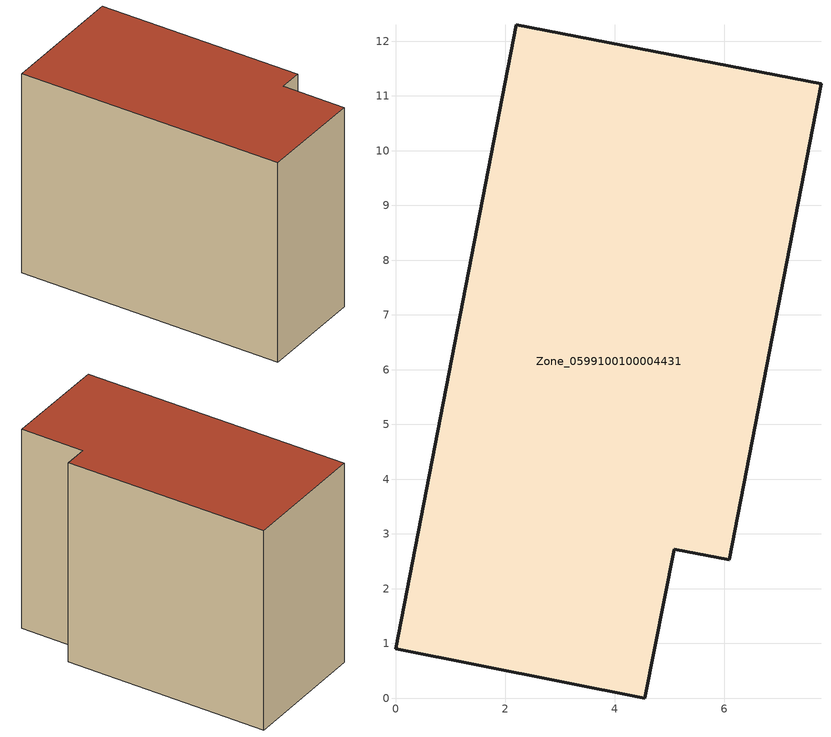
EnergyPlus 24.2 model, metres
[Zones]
Zone_0599100100004431
 floor ground (C_G): 5.09,2.72 4.55,0 0,0.91 2.2,12.3 7.77,11.23 6.1,2.53 z0
 wall outside (C_F): 2.2,12.3 0,0.91 4.55,0 5.09,2.72 6.1,2.53 7.77,11.23 2.2,12.3 z0:9
 roof outside (C_R): 6.1,2.53 7.77,11.23 2.2,12.3 0,0.91 4.55,0 5.09,2.72 z9
[BUILDING]
Pand.0599100100004431: North Axis=0; Terrain=City; Loads Convergence Tolerance Value=0.04; Temperature Convergence Tolerance Value=0.4; Solar Distribution=FullExterior; Maximum Number of Warmup Days=25; Minimum Number of Warmup Days=1
[Site:Location]
Rotterdam.The.Hague.AP_ZH_NLD Design_Conditions: Latitude=51.96; Longitude=4.45; Time Zone=1; Elevation=-4.5
[SITE:GROUNDTEMPERATURE:BUILDINGSURFACE]
18, 18, 18, 18, 18, 18, 18, 18, 18, 18, 18, 18
[MATERIAL] Thermal Absorptance=0.9; Solar Absorptance=0.7; Visible Absorptance=0.7
Name | Roughness | Thickness | Conductivity | Density | Specific Heat
G.TC.2006-2014 | MediumSmooth | 0.15 | 0.06 | 540 | 1210
F.TC.2006-2014 | Rough | 0.3 | 0.12 | 1920 | 840
R.TC.2006-2014 | MediumRough | 0.2 | 0.08 | 1500 | 1000
[CONSTRUCTION]
C_G: G.TC.2006-2014
C_F: F.TC.2006-2014
C_R: R.TC.2006-2014
[ZONE]
Zone_0599100100004431: Type=1; Multiplier=1; Ceiling Height=Autocalculate; Volume=Autocalculate; Floor Area=autocalculate; Part of Total Floor Area=Yes
[ZONEINFILTRATION:DESIGNFLOWRATE]
Infil_Zone_0599100100004431: Zone or ZoneList or Space or SpaceList=Zone_0599100100004431; Schedule=AlwaysOn; Design Flow Rate Calculation Method=Flow/Area; Flow Rate per Floor Area=0.0015; Constant Term Coefficient=1; Temperature Term Coefficient=0; Velocity Term Coefficient=0; Velocity Squared Term Coefficient=0
[HVACTEMPLATE:ZONE:IDEALLOADSAIRSYSTEM]
Zone_0599100100004431: Maximum Heating Supply Air Temperature=50; Minimum Cooling Supply Air Temperature=13; Maximum Heating Supply Air Humidity Ratio=0.0156; Minimum Cooling Supply Air Humidity Ratio=0.0077; Heating Limit=NoLimit; Cooling Limit=NoLimit; Dehumidification Control Type=ConstantSensibleHeatRatio; Cooling Sensible Heat Ratio=0.7; Dehumidification Setpoint=60; Humidification Control Type=None; Humidification Setpoint=30; Outdoor Air Method=None; Outdoor Air Flow Rate per Person=0.00944; Outdoor Air Flow Rate per Zone Floor Area=0; Outdoor Air Flow Rate per Zone=0; Demand Controlled Ventilation Type=None; Outdoor Air Economizer Type=NoEconomizer; Heat Recovery Type=None; Sensible Heat Recovery Effectiveness=0.7; Latent Heat Recovery Effectiveness=0.65
[ZONECONTROL:THERMOSTAT]
ThermostatControl_Zone_0599100100004431: Zone or ZoneList=Zone_0599100100004431; Control Type Schedule=DualSetpointControlType; Control 1=Thermostat_Zone_0599100100004431; Temperature Difference Between Cutout And Setpoint=0
[THERMOSTATSETPOINT:DUALSETPOINT]
Thermostat_Zone_0599100100004431: Heating Setpoint Temperature Schedule=HeatingSetpoint_Zone_0599100100004431; Cooling Setpoint Temperature Schedule=CoolingSetpoint_Zone_0599100100004431
[SCHEDULE:COMPACT]
HeatingSetpoint_Zone_0599100100004431: Through: 12/31, For: AllDays, Until: 24:00, 21
CoolingSetpoint_Zone_0599100100004431: Through: 12/31, For: AllDays, Until: 24:00, 24
DualSetpointControlType: Through: 12/31, For: AllDays, Until: 24:00, 4
AlwaysOn: Through: 12/31, For: AllDays, Until: 24:00, 1
